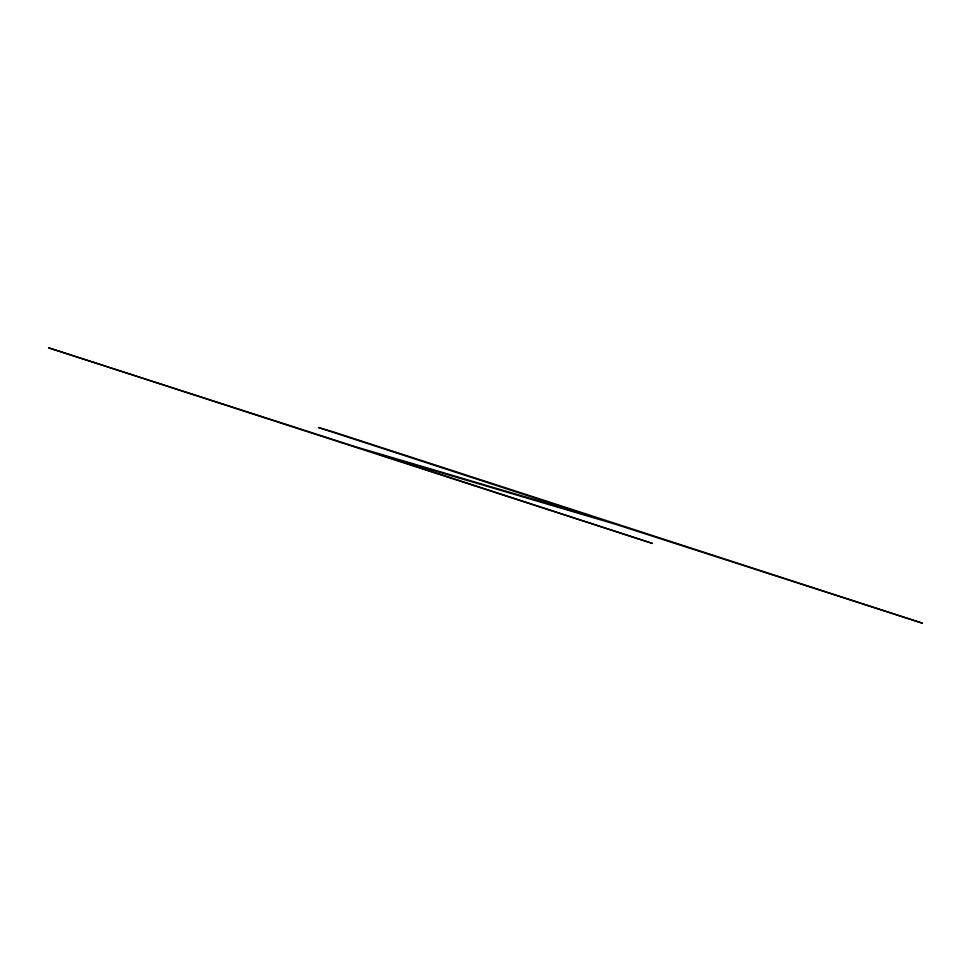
<?xml version="1.0" encoding="UTF-8"?>
<svg xmlns="http://www.w3.org/2000/svg" width="971" height="971" viewBox="0 0 971 971"><rect width="100%" height="100%" fill="white"/><g stroke="black" fill="none" stroke-linecap="round" stroke-linejoin="round"><path stroke-width="1.46" d="M382.853 455.472L379.612 454.574L652.463 543.432L48.55 347.8L355.143 446.636L591.388 516.426L318.537 427.568L334.582 432.301L922.45 623.2L615.857 524.364L382.853 455.472"/></g></svg>
